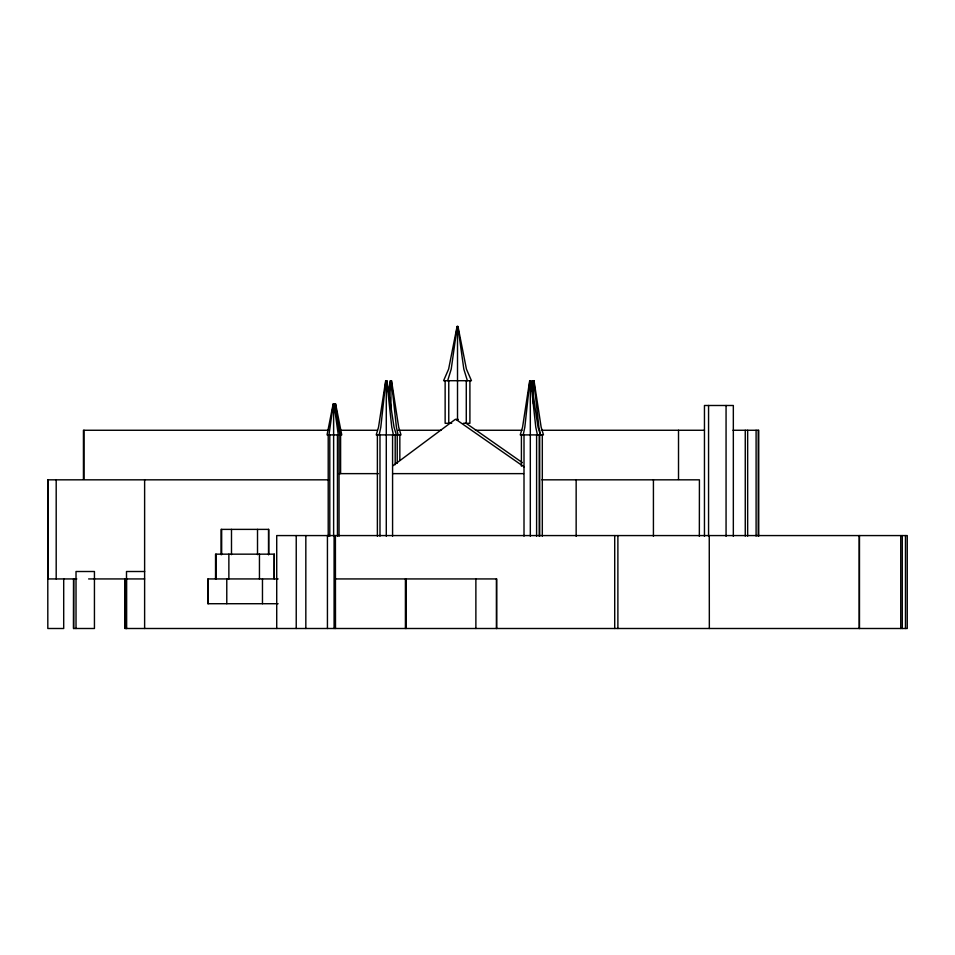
<?xml version="1.0" encoding="UTF-8"?>
<svg xmlns="http://www.w3.org/2000/svg" width="955" height="955" viewBox="0 0 955 955"><rect width="100%" height="100%" fill="white"/><g stroke="black" fill="none" stroke-linecap="round" stroke-linejoin="round"><path stroke-width="1.43" d="M385.844 380.711L380.806 427.171L379.171 434.907M388.924 395.227L390.488 380.711M529.87 380.711L524.832 427.171L523.197 434.907M531.863 390.87L532.974 380.711M333.307 403.941L328.974 434.907M334.453 406.842L334.847 403.941M457.194 326.503L451.226 369.096L447.668 380.711M388.53 392.326L390.308 380.711L391.55 380.711L398.677 427.171L400.993 434.907L376.222 434.907L378.538 427.171L385.665 380.711L386.906 380.711L394.033 427.171L396.349 434.907M531.899 386.512L532.783 380.711L534.024 380.711L541.151 427.171L543.467 434.907L520.248 434.907L522.564 427.171L529.691 380.711L530.932 380.711L538.047 427.171L540.375 434.907M334.143 406.842L334.716 403.941L335.647 403.941L341.759 434.907L327.052 434.907L333.164 403.941L334.095 403.941L340.207 434.907M393.15 465.634L455.201 419.424L458.293 419.424M451.679 423.292L445.137 423.292L445.137 380.711M463.366 423.292L469.908 423.292L469.908 380.711M328.329 430.263L83.443 430.263L83.443 479.326M339.801 430.263L377.488 430.263M398.342 430.263L441.15 430.263M475.435 430.263L522.003 430.263M541.366 430.263L704.456 430.263M733.022 430.263L758.736 430.263L758.736 536.089M339.001 473.632L378.431 473.632M392.601 473.632L523.531 473.632M329.129 479.828L47.75 479.828L47.822 628.497L63.699 628.497L63.699 578.814M541.927 479.828L699.418 479.828L699.347 536.316M274.24 554.163L274.24 578.933L274.312 554.163L215.544 554.163L215.544 578.933M144.623 571.508L126.502 571.508L126.502 628.497M47.75 578.933L76.818 578.933M88.612 578.933L144.623 578.933M278.108 578.933L207.724 578.933L207.724 603.715L278.108 603.715M335.408 578.933L496.707 578.933L496.707 628.497M73.619 628.497L73.619 578.814L73.535 628.497L94.438 628.497L94.438 571.508L76.018 571.508L76.018 628.497M125.105 628.497L125.105 578.814L125.033 628.497L907.25 628.497L907.25 535.576L276.723 535.576L276.723 628.497M455.977 419.424L524.068 466.852M465.455 422.814L522.325 462.614M467.377 380.711L463.82 369.096L457.851 326.503M540.518 434.907L538.883 427.171L533.845 380.711M537.426 434.907L535.779 427.171L530.741 380.711M398.044 434.907L396.409 427.171L391.371 380.711M393.4 434.907L391.765 427.171L386.727 380.711M339.837 434.907L335.503 403.941M338.285 434.907L333.964 403.941M905.471 535.576L905.471 628.497M902.296 535.576L902.296 628.497M900.744 535.576L900.744 628.497M859.476 535.576L859.476 628.497M859.237 535.576L859.237 628.497M758.198 430.263L758.198 536.089M756.097 430.263L756.097 536.089M747.658 430.263L747.658 536.089M745.258 430.263L745.258 536.089M733.333 536.316L733.333 405.493L704.456 405.493L704.456 536.316M726.063 405.493L726.063 536.316M709.255 535.576L709.338 628.497M708.562 405.493L708.562 536.316M678.516 430.263L678.516 479.446M653.423 479.828L653.423 536.316M617.885 535.576L617.885 628.497M614.71 535.576L614.71 628.497M576.152 479.828L576.152 536.316M542.309 434.907L542.309 536.173M539.706 434.907L539.706 536.173M539.217 434.907L539.217 536.173M536.603 434.907L536.603 536.173M533.403 380.711L533.403 403.941M530.312 380.711L530.312 536.173M524.009 434.907L524.009 536.173M521.406 434.907L521.406 466.183M496.397 578.933L496.397 628.497M475.877 578.933L475.877 628.497M466.279 380.711L466.279 423.292M457.517 326.503L457.517 420.355M448.766 380.711L448.766 423.292M406.185 578.933L406.185 628.497M405.409 578.933L405.409 628.497M399.835 434.907L399.835 460.226M397.232 434.907L397.232 463.199M395.191 434.907L395.191 464.691M392.577 434.907L392.577 536.173M390.929 380.711L390.929 408.298M386.286 380.711L386.286 536.173M379.983 434.907L379.983 536.173M377.38 434.907L377.38 536.173M340.601 434.907L340.601 473.632M339.049 434.907L339.049 536.173M337.461 434.907L337.461 536.173M335.408 535.576L335.492 628.497M335.181 403.941L335.181 412.656M334.095 535.576L334.095 628.497M333.629 403.941L333.629 536.173M329.797 434.907L329.797 536.173M328.21 434.907L328.21 536.173M327.434 535.576L327.434 628.497M305.827 535.576L305.827 628.497M296.229 535.576L296.229 628.497M268.737 554.652L268.737 529.38L221.047 529.38L221.047 554.652M268.51 529.38L268.51 554.652M262.47 578.933L262.47 603.715M259.45 554.163L259.45 578.933M257.516 529.38L257.516 554.652M231.492 529.38L231.492 554.652M228.866 554.163L228.866 578.933M226.777 578.933L226.777 603.715M221.667 529.38L221.667 554.652M216.009 554.163L216.009 578.933M208.262 578.933L208.262 603.715M144.623 479.828L144.623 628.497M126.418 578.814L126.418 628.497M83.992 430.263L83.992 479.326M56.19 479.828L56.19 578.933M47.977 479.828L47.977 578.933M457.063 326.503L448.623 369.096L443.586 380.711L471.46 380.711L466.422 369.096L457.982 326.503L457.063 326.503"/></g></svg>
